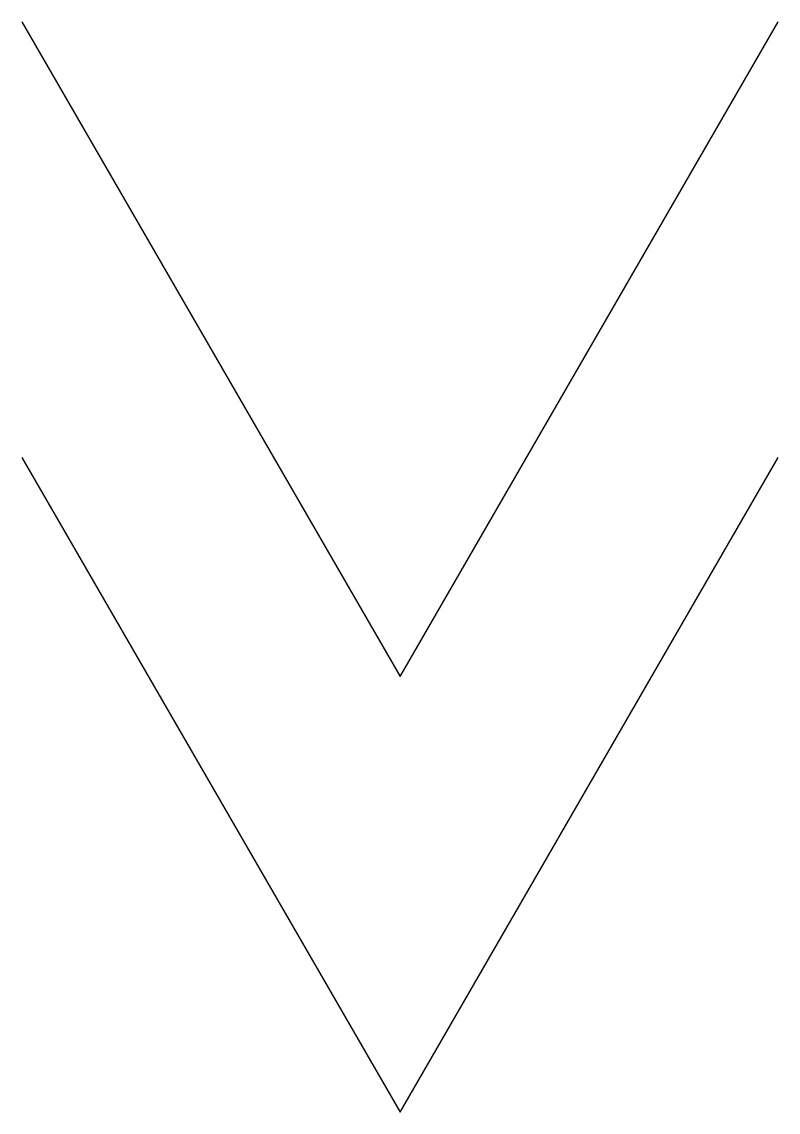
# Model space of a CAD drawing. Extents: x 7.531 to 7.621, y -28.532 to -28.402.
import ezdxf

# ---------------------------------------------------------------- set-up
doc = ezdxf.new("R2010")
doc.units = 0
doc.header["$MEASUREMENT"] = 0
doc.layers.get('0').update_dxf_attribs({"linetype": 'CONTINUOUS'})

msp = doc.modelspace()

# ---------------------------------------------------------------- linework, layer by layer
at = {"color": 7}
for p, q in [((7.53059, -28.40212), (7.57576, -28.48035)), ((7.57576, -28.48035), (7.62092, -28.40212)), ((7.53059, -28.4542), (7.57576, -28.53243)), ((7.57576, -28.53243), (7.62092, -28.4542))]:
    msp.add_line(p, q, dxfattribs=at)

doc.saveas('drawing.dxf')
